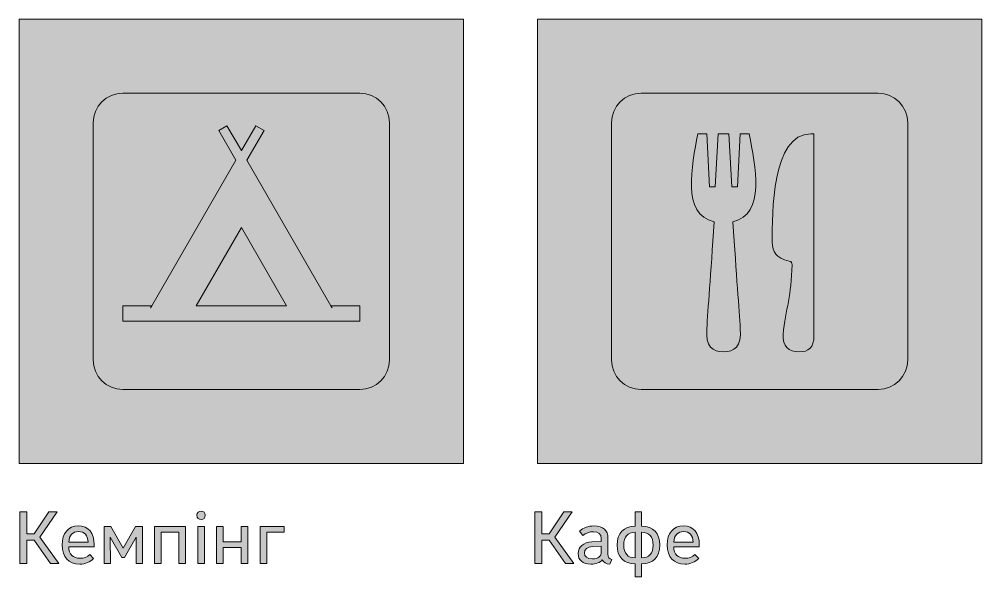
# Model space of a CAD drawing. Header units: millimetres. Extents: x -1334 to 1514, y -1037 to 10.
# Drawn here: x -946.3 to -816.3, y -850.3 to -775 of the extents above; entities that cross this region are included whole.
import ezdxf

# ---------------------------------------------------------------- set-up
doc = ezdxf.new("R2010")
doc.units = ezdxf.units.MM
doc.header["$MEASUREMENT"] = 0
doc.layers.add('bg', color=7, linetype='Continuous', lineweight=0)
doc.layers.add('icons', color=7, linetype='Continuous', lineweight=0)

# ---------------------------------------------------------------- blocks, each defined once
blk = doc.blocks.new('Block_25')
at = {"layer": 'icons', "true_color": 0x231f20, "transparency": 33554687}
h = blk.add_hatch(color=250, dxfattribs=at)
h.dxf.hatch_style = 2
edge = h.paths.add_edge_path()
edge.add_spline(control_points=[(-946.2, -841.54), (-946.2, -841.54), (-945.26, -841.54), (-945.26, -841.54), (-945.26, -841.54), (-945.26, -844.51), (-945.26, -844.51), (-945.26, -844.51), (-944.26, -844.52), (-944.26, -844.52), (-944.26, -844.52), (-942.26, -841.54), (-942.26, -841.54), (-942.26, -841.54), (-941.15, -841.54), (-941.15, -841.54), (-941.15, -841.54), (-943.48, -844.94), (-943.48, -844.94), (-943.48, -844.94), (-940.92, -848.52), (-940.92, -848.52), (-940.92, -848.52), (-942.05, -848.52), (-942.05, -848.52), (-942.05, -848.52), (-944.25, -845.37), (-944.25, -845.37), (-944.25, -845.37), (-945.26, -845.36), (-945.26, -845.36), (-945.26, -845.36), (-945.26, -848.52), (-945.26, -848.52), (-945.26, -848.52), (-946.2, -848.52), (-946.2, -848.52), (-946.2, -848.52), (-946.2, -841.54), (-946.2, -841.54)], knot_values=[0, 0, 0, 0, 1, 1, 1, 2, 2, 2, 3, 3, 3, 4, 4, 4, 5, 5, 5, 6, 6, 6, 7, 7, 7, 8, 8, 8, 9, 9, 9, 10, 10, 10, 11, 11, 11, 12, 12, 12, 13, 13, 13, 13], degree=3, periodic=0)
h = blk.add_hatch(color=250, dxfattribs=at)
h.dxf.hatch_style = 2
edge = h.paths.add_edge_path()
edge.add_spline(control_points=[(-921.27, -848.52), (-921.27, -848.52), (-922.17, -848.52), (-922.17, -848.52), (-922.17, -848.52), (-922.17, -843.53), (-922.17, -843.53), (-922.17, -843.53), (-921.27, -843.53), (-921.27, -843.53), (-921.27, -843.53), (-921.27, -848.52), (-921.27, -848.52)], knot_values=[0, 0, 0, 0, 1, 1, 1, 2, 2, 2, 3, 3, 3, 4, 4, 4, 4], degree=3, periodic=0)
edge = h.paths.add_edge_path()
edge.add_spline(control_points=[(-921.72, -841.44), (-921.39, -841.44), (-921.15, -841.68), (-921.15, -842.01), (-921.15, -842.34), (-921.39, -842.59), (-921.72, -842.59), (-922.05, -842.59), (-922.3, -842.34), (-922.3, -842.01), (-922.3, -841.68), (-922.05, -841.44), (-921.72, -841.44)], knot_values=[0, 0, 0, 0, 1, 1, 1, 2, 2, 2, 3, 3, 3, 4, 4, 4, 4], degree=3, periodic=0)
h = blk.add_hatch(color=250, dxfattribs=at)
h.dxf.hatch_style = 2
edge = h.paths.add_edge_path()
edge.add_spline(control_points=[(-939.6, -845.64), (-939.6, -845.64), (-936.98, -845.64), (-936.98, -845.64), (-937.02, -844.72), (-937.48, -844.2), (-938.26, -844.2), (-939.05, -844.2), (-939.54, -844.72), (-939.6, -845.64)], knot_values=[0, 0, 0, 0, 1, 1, 1, 2, 2, 2, 3, 3, 3, 3], degree=3, periodic=0)
edge = h.paths.add_edge_path()
edge.add_spline(control_points=[(-940.48, -846.01), (-940.48, -844.41), (-939.67, -843.45), (-938.29, -843.45), (-936.92, -843.45), (-936.15, -844.38), (-936.15, -846), (-936.15, -846), (-936.15, -846.28), (-936.15, -846.28), (-936.15, -846.28), (-939.6, -846.28), (-939.6, -846.28), (-939.58, -847.27), (-939.01, -847.82), (-938.07, -847.82), (-937.56, -847.82), (-937.1, -847.65), (-936.76, -847.3), (-936.76, -847.3), (-936.23, -847.86), (-936.23, -847.86), (-936.72, -848.33), (-937.3, -848.6), (-938.1, -848.6), (-939.61, -848.6), (-940.48, -847.67), (-940.48, -846.01)], knot_values=[0, 0, 0, 0, 1, 1, 1, 2, 2, 2, 3, 3, 3, 4, 4, 4, 5, 5, 5, 6, 6, 6, 7, 7, 7, 8, 8, 8, 9, 9, 9, 9], degree=3, periodic=0)
h = blk.add_hatch(color=250, dxfattribs=at)
h.dxf.hatch_style = 2
edge = h.paths.add_edge_path()
edge.add_spline(control_points=[(-932.42, -847.72), (-932.42, -847.72), (-933.98, -844.96), (-933.98, -844.96), (-933.98, -844.96), (-933.97, -848.52), (-933.97, -848.52), (-933.97, -848.52), (-934.82, -848.52), (-934.82, -848.52), (-934.82, -848.52), (-934.82, -843.53), (-934.82, -843.53), (-934.82, -843.53), (-933.89, -843.53), (-933.89, -843.53), (-933.89, -843.53), (-932.23, -846.44), (-932.23, -846.44), (-932.23, -846.44), (-930.58, -843.53), (-930.58, -843.53), (-930.58, -843.53), (-929.64, -843.53), (-929.64, -843.53), (-929.64, -843.53), (-929.64, -848.52), (-929.64, -848.52), (-929.64, -848.52), (-930.49, -848.52), (-930.49, -848.52), (-930.49, -848.52), (-930.49, -844.96), (-930.49, -844.96), (-930.49, -844.96), (-932.04, -847.72), (-932.04, -847.72), (-932.04, -847.72), (-932.42, -847.72), (-932.42, -847.72)], knot_values=[0, 0, 0, 0, 1, 1, 1, 2, 2, 2, 3, 3, 3, 4, 4, 4, 5, 5, 5, 6, 6, 6, 7, 7, 7, 8, 8, 8, 9, 9, 9, 10, 10, 10, 11, 11, 11, 12, 12, 12, 13, 13, 13, 13], degree=3, periodic=0)
h = blk.add_hatch(color=250, dxfattribs=at)
h.dxf.hatch_style = 2
edge = h.paths.add_edge_path()
edge.add_spline(control_points=[(-928, -848.52), (-928, -848.52), (-928, -843.53), (-928, -843.53), (-928, -843.53), (-923.81, -843.53), (-923.81, -843.53), (-923.81, -843.53), (-923.81, -848.52), (-923.81, -848.52), (-923.81, -848.52), (-924.71, -848.52), (-924.71, -848.52), (-924.71, -848.52), (-924.71, -844.3), (-924.71, -844.3), (-924.71, -844.3), (-927.1, -844.3), (-927.1, -844.3), (-927.1, -844.3), (-927.1, -848.52), (-927.1, -848.52), (-927.1, -848.52), (-928, -848.52), (-928, -848.52)], knot_values=[0, 0, 0, 0, 1, 1, 1, 2, 2, 2, 3, 3, 3, 4, 4, 4, 5, 5, 5, 6, 6, 6, 7, 7, 7, 8, 8, 8, 8], degree=3, periodic=0)
h = blk.add_hatch(color=250, dxfattribs=at)
h.dxf.hatch_style = 2
edge = h.paths.add_edge_path()
edge.add_spline(control_points=[(-918.73, -848.52), (-918.73, -848.52), (-919.63, -848.52), (-919.63, -848.52), (-919.63, -848.52), (-919.63, -843.53), (-919.63, -843.53), (-919.63, -843.53), (-918.73, -843.53), (-918.73, -843.53), (-918.73, -843.53), (-918.73, -845.61), (-918.73, -845.61), (-918.73, -845.61), (-916.29, -845.61), (-916.29, -845.61), (-916.29, -845.61), (-916.29, -843.53), (-916.29, -843.53), (-916.29, -843.53), (-915.39, -843.53), (-915.39, -843.53), (-915.39, -843.53), (-915.39, -848.52), (-915.39, -848.52), (-915.39, -848.52), (-916.29, -848.52), (-916.29, -848.52), (-916.29, -848.52), (-916.29, -846.37), (-916.29, -846.37), (-916.29, -846.37), (-918.73, -846.37), (-918.73, -846.37), (-918.73, -846.37), (-918.73, -848.52), (-918.73, -848.52)], knot_values=[0, 0, 0, 0, 1, 1, 1, 2, 2, 2, 3, 3, 3, 4, 4, 4, 5, 5, 5, 6, 6, 6, 7, 7, 7, 8, 8, 8, 9, 9, 9, 10, 10, 10, 11, 11, 11, 12, 12, 12, 12], degree=3, periodic=0)
h = blk.add_hatch(color=250, dxfattribs=at)
h.dxf.hatch_style = 2
edge = h.paths.add_edge_path()
edge.add_spline(control_points=[(-913.75, -843.53), (-913.75, -843.53), (-910.5, -843.53), (-910.5, -843.53), (-910.5, -843.53), (-910.5, -844.3), (-910.5, -844.3), (-910.5, -844.3), (-912.85, -844.3), (-912.85, -844.3), (-912.85, -844.3), (-912.85, -848.52), (-912.85, -848.52), (-912.85, -848.52), (-913.75, -848.52), (-913.75, -848.52), (-913.75, -848.52), (-913.75, -843.53), (-913.75, -843.53)], knot_values=[0, 0, 0, 0, 1, 1, 1, 2, 2, 2, 3, 3, 3, 4, 4, 4, 5, 5, 5, 6, 6, 6, 6], degree=3, periodic=0)
at = {"layer": 'icons'}
for points, knots in [([(-946.2, -841.54), (-946.2, -841.54), (-945.26, -841.54), (-945.26, -841.54), (-945.26, -841.54), (-945.26, -844.51), (-945.26, -844.51), (-945.26, -844.51), (-944.26, -844.52), (-944.26, -844.52), (-944.26, -844.52), (-942.26, -841.54), (-942.26, -841.54), (-942.26, -841.54), (-941.15, -841.54), (-941.15, -841.54), (-941.15, -841.54), (-943.48, -844.94), (-943.48, -844.94), (-943.48, -844.94), (-940.92, -848.52), (-940.92, -848.52), (-940.92, -848.52), (-942.05, -848.52), (-942.05, -848.52), (-942.05, -848.52), (-944.25, -845.37), (-944.25, -845.37), (-944.25, -845.37), (-945.26, -845.36), (-945.26, -845.36), (-945.26, -845.36), (-945.26, -848.52), (-945.26, -848.52), (-945.26, -848.52), (-946.2, -848.52), (-946.2, -848.52), (-946.2, -848.52), (-946.2, -841.54), (-946.2, -841.54)], [0, 0, 0, 0, 1, 1, 1, 2, 2, 2, 3, 3, 3, 4, 4, 4, 5, 5, 5, 6, 6, 6, 7, 7, 7, 8, 8, 8, 9, 9, 9, 10, 10, 10, 11, 11, 11, 12, 12, 12, 13, 13, 13, 13]), ([(-921.72, -841.44), (-921.39, -841.44), (-921.15, -841.68), (-921.15, -842.01), (-921.15, -842.34), (-921.39, -842.59), (-921.72, -842.59), (-922.05, -842.59), (-922.3, -842.34), (-922.3, -842.01), (-922.3, -841.68), (-922.05, -841.44), (-921.72, -841.44)], [0, 0, 0, 0, 1, 1, 1, 2, 2, 2, 3, 3, 3, 4, 4, 4, 4]), ([(-940.48, -846.01), (-940.48, -844.41), (-939.67, -843.45), (-938.29, -843.45), (-936.92, -843.45), (-936.15, -844.38), (-936.15, -846), (-936.15, -846), (-936.15, -846.28), (-936.15, -846.28), (-936.15, -846.28), (-939.6, -846.28), (-939.6, -846.28), (-939.58, -847.27), (-939.01, -847.82), (-938.07, -847.82), (-937.56, -847.82), (-937.1, -847.65), (-936.76, -847.3), (-936.76, -847.3), (-936.23, -847.86), (-936.23, -847.86), (-936.72, -848.33), (-937.3, -848.6), (-938.1, -848.6), (-939.61, -848.6), (-940.48, -847.67), (-940.48, -846.01)], [0, 0, 0, 0, 1, 1, 1, 2, 2, 2, 3, 3, 3, 4, 4, 4, 5, 5, 5, 6, 6, 6, 7, 7, 7, 8, 8, 8, 9, 9, 9, 9]), ([(-932.42, -847.72), (-932.42, -847.72), (-933.98, -844.96), (-933.98, -844.96), (-933.98, -844.96), (-933.97, -848.52), (-933.97, -848.52), (-933.97, -848.52), (-934.82, -848.52), (-934.82, -848.52), (-934.82, -848.52), (-934.82, -843.53), (-934.82, -843.53), (-934.82, -843.53), (-933.89, -843.53), (-933.89, -843.53), (-933.89, -843.53), (-932.23, -846.44), (-932.23, -846.44), (-932.23, -846.44), (-930.58, -843.53), (-930.58, -843.53), (-930.58, -843.53), (-929.64, -843.53), (-929.64, -843.53), (-929.64, -843.53), (-929.64, -848.52), (-929.64, -848.52), (-929.64, -848.52), (-930.49, -848.52), (-930.49, -848.52), (-930.49, -848.52), (-930.49, -844.96), (-930.49, -844.96), (-930.49, -844.96), (-932.04, -847.72), (-932.04, -847.72), (-932.04, -847.72), (-932.42, -847.72), (-932.42, -847.72)], [0, 0, 0, 0, 1, 1, 1, 2, 2, 2, 3, 3, 3, 4, 4, 4, 5, 5, 5, 6, 6, 6, 7, 7, 7, 8, 8, 8, 9, 9, 9, 10, 10, 10, 11, 11, 11, 12, 12, 12, 13, 13, 13, 13]), ([(-928, -848.52), (-928, -848.52), (-928, -843.53), (-928, -843.53), (-928, -843.53), (-923.81, -843.53), (-923.81, -843.53), (-923.81, -843.53), (-923.81, -848.52), (-923.81, -848.52), (-923.81, -848.52), (-924.71, -848.52), (-924.71, -848.52), (-924.71, -848.52), (-924.71, -844.3), (-924.71, -844.3), (-924.71, -844.3), (-927.1, -844.3), (-927.1, -844.3), (-927.1, -844.3), (-927.1, -848.52), (-927.1, -848.52), (-927.1, -848.52), (-928, -848.52), (-928, -848.52)], [0, 0, 0, 0, 1, 1, 1, 2, 2, 2, 3, 3, 3, 4, 4, 4, 5, 5, 5, 6, 6, 6, 7, 7, 7, 8, 8, 8, 8]), ([(-921.27, -848.52), (-921.27, -848.52), (-922.17, -848.52), (-922.17, -848.52), (-922.17, -848.52), (-922.17, -843.53), (-922.17, -843.53), (-922.17, -843.53), (-921.27, -843.53), (-921.27, -843.53), (-921.27, -843.53), (-921.27, -848.52), (-921.27, -848.52)], [0, 0, 0, 0, 1, 1, 1, 2, 2, 2, 3, 3, 3, 4, 4, 4, 4]), ([(-918.73, -848.52), (-918.73, -848.52), (-919.63, -848.52), (-919.63, -848.52), (-919.63, -848.52), (-919.63, -843.53), (-919.63, -843.53), (-919.63, -843.53), (-918.73, -843.53), (-918.73, -843.53), (-918.73, -843.53), (-918.73, -845.61), (-918.73, -845.61), (-918.73, -845.61), (-916.29, -845.61), (-916.29, -845.61), (-916.29, -845.61), (-916.29, -843.53), (-916.29, -843.53), (-916.29, -843.53), (-915.39, -843.53), (-915.39, -843.53), (-915.39, -843.53), (-915.39, -848.52), (-915.39, -848.52), (-915.39, -848.52), (-916.29, -848.52), (-916.29, -848.52), (-916.29, -848.52), (-916.29, -846.37), (-916.29, -846.37), (-916.29, -846.37), (-918.73, -846.37), (-918.73, -846.37), (-918.73, -846.37), (-918.73, -848.52), (-918.73, -848.52)], [0, 0, 0, 0, 1, 1, 1, 2, 2, 2, 3, 3, 3, 4, 4, 4, 5, 5, 5, 6, 6, 6, 7, 7, 7, 8, 8, 8, 9, 9, 9, 10, 10, 10, 11, 11, 11, 12, 12, 12, 12]), ([(-913.75, -843.53), (-913.75, -843.53), (-910.5, -843.53), (-910.5, -843.53), (-910.5, -843.53), (-910.5, -844.3), (-910.5, -844.3), (-910.5, -844.3), (-912.85, -844.3), (-912.85, -844.3), (-912.85, -844.3), (-912.85, -848.52), (-912.85, -848.52), (-912.85, -848.52), (-913.75, -848.52), (-913.75, -848.52), (-913.75, -848.52), (-913.75, -843.53), (-913.75, -843.53)], [0, 0, 0, 0, 1, 1, 1, 2, 2, 2, 3, 3, 3, 4, 4, 4, 5, 5, 5, 6, 6, 6, 6]), ([(-939.6, -845.64), (-939.6, -845.64), (-936.98, -845.64), (-936.98, -845.64), (-937.02, -844.72), (-937.48, -844.2), (-938.26, -844.2), (-939.05, -844.2), (-939.54, -844.72), (-939.6, -845.64)], [0, 0, 0, 0, 1, 1, 1, 2, 2, 2, 3, 3, 3, 3])]:
    blk.add_open_spline(points, degree=3, knots=knots, dxfattribs=at)
blk = doc.blocks.new('Block_26')
at = {"layer": 'icons', "true_color": 0x231f20, "transparency": 33554687}
h = blk.add_hatch(color=250, dxfattribs=at)
h.dxf.hatch_style = 2
edge = h.paths.add_edge_path()
edge.add_spline(control_points=[(-876.65, -841.54), (-876.65, -841.54), (-875.7, -841.54), (-875.7, -841.54), (-875.7, -841.54), (-875.7, -844.51), (-875.7, -844.51), (-875.7, -844.51), (-874.71, -844.52), (-874.71, -844.52), (-874.71, -844.52), (-872.71, -841.54), (-872.71, -841.54), (-872.71, -841.54), (-871.6, -841.54), (-871.6, -841.54), (-871.6, -841.54), (-873.93, -844.94), (-873.93, -844.94), (-873.93, -844.94), (-871.37, -848.52), (-871.37, -848.52), (-871.37, -848.52), (-872.5, -848.52), (-872.5, -848.52), (-872.5, -848.52), (-874.7, -845.37), (-874.7, -845.37), (-874.7, -845.37), (-875.7, -845.36), (-875.7, -845.36), (-875.7, -845.36), (-875.7, -848.52), (-875.7, -848.52), (-875.7, -848.52), (-876.65, -848.52), (-876.65, -848.52), (-876.65, -848.52), (-876.65, -841.54), (-876.65, -841.54)], knot_values=[0, 0, 0, 0, 1, 1, 1, 2, 2, 2, 3, 3, 3, 4, 4, 4, 5, 5, 5, 6, 6, 6, 7, 7, 7, 8, 8, 8, 9, 9, 9, 10, 10, 10, 11, 11, 11, 12, 12, 12, 13, 13, 13, 13], degree=3, periodic=0)
h = blk.add_hatch(color=250, dxfattribs=at)
h.dxf.hatch_style = 2
edge = h.paths.add_edge_path()
edge.add_spline(control_points=[(-862.22, -844.29), (-862.22, -844.29), (-862.22, -847.75), (-862.22, -847.75), (-861.19, -847.75), (-860.66, -847.17), (-860.66, -846.03), (-860.66, -844.88), (-861.19, -844.29), (-862.22, -844.29)], knot_values=[0, 0, 0, 0, 1, 1, 1, 2, 2, 2, 3, 3, 3, 3], degree=3, periodic=0)
edge = h.paths.add_edge_path()
edge.add_spline(control_points=[(-863.07, -847.75), (-863.07, -847.75), (-863.07, -844.29), (-863.07, -844.29), (-864.1, -844.29), (-864.63, -844.88), (-864.63, -846.03), (-864.63, -847.17), (-864.1, -847.75), (-863.07, -847.75)], knot_values=[0, 0, 0, 0, 1, 1, 1, 2, 2, 2, 3, 3, 3, 3], degree=3, periodic=0)
edge = h.paths.add_edge_path()
edge.add_spline(control_points=[(-863.07, -841.54), (-863.07, -841.54), (-862.22, -841.54), (-862.22, -841.54), (-862.22, -841.54), (-862.22, -843.49), (-862.22, -843.49), (-860.64, -843.49), (-859.76, -844.39), (-859.76, -846.03), (-859.76, -847.65), (-860.64, -848.56), (-862.22, -848.56), (-862.22, -848.56), (-862.22, -850.31), (-862.22, -850.31), (-862.22, -850.31), (-863.07, -850.31), (-863.07, -850.31), (-863.07, -850.31), (-863.07, -848.56), (-863.07, -848.56), (-864.65, -848.56), (-865.53, -847.65), (-865.53, -846.03), (-865.53, -844.39), (-864.65, -843.49), (-863.07, -843.49), (-863.07, -843.49), (-863.07, -841.54), (-863.07, -841.54)], knot_values=[0, 0, 0, 0, 1, 1, 1, 2, 2, 2, 3, 3, 3, 4, 4, 4, 5, 5, 5, 6, 6, 6, 7, 7, 7, 8, 8, 8, 9, 9, 9, 10, 10, 10, 10], degree=3, periodic=0)
h = blk.add_hatch(color=250, dxfattribs=at)
h.dxf.hatch_style = 2
edge = h.paths.add_edge_path()
edge.add_spline(control_points=[(-868.86, -846.24), (-869.55, -846.27), (-869.94, -846.59), (-869.94, -847.1), (-869.94, -847.61), (-869.57, -847.89), (-868.86, -847.89), (-868.1, -847.89), (-867.66, -847.56), (-867.66, -846.95), (-867.66, -846.95), (-867.66, -846.18), (-867.66, -846.18), (-867.66, -846.18), (-868.86, -846.24), (-868.86, -846.24)], knot_values=[0, 0, 0, 0, 1, 1, 1, 2, 2, 2, 3, 3, 3, 4, 4, 4, 5, 5, 5, 5], degree=3, periodic=0)
edge = h.paths.add_edge_path()
edge.add_spline(control_points=[(-870.61, -844.14), (-870.07, -843.69), (-869.43, -843.45), (-868.65, -843.45), (-867.42, -843.45), (-866.77, -844.03), (-866.77, -845.1), (-866.77, -845.1), (-866.77, -847.26), (-866.77, -847.26), (-866.77, -847.67), (-866.58, -847.93), (-866.25, -847.99), (-866.25, -847.99), (-866.52, -848.59), (-866.52, -848.59), (-867.01, -848.59), (-867.35, -848.39), (-867.53, -848.03), (-867.8, -848.38), (-868.38, -848.6), (-869.07, -848.6), (-870.17, -848.6), (-870.79, -848.07), (-870.79, -847.19), (-870.79, -846.25), (-870.1, -845.67), (-868.94, -845.61), (-868.94, -845.61), (-867.66, -845.54), (-867.66, -845.54), (-867.66, -845.54), (-867.66, -845.13), (-867.66, -845.13), (-867.66, -844.56), (-868.04, -844.23), (-868.73, -844.23), (-869.26, -844.23), (-869.76, -844.41), (-870.14, -844.75), (-870.14, -844.75), (-870.61, -844.14), (-870.61, -844.14)], knot_values=[0, 0, 0, 0, 1, 1, 1, 2, 2, 2, 3, 3, 3, 4, 4, 4, 5, 5, 5, 6, 6, 6, 7, 7, 7, 8, 8, 8, 9, 9, 9, 10, 10, 10, 11, 11, 11, 12, 12, 12, 13, 13, 13, 14, 14, 14, 14], degree=3, periodic=0)
h = blk.add_hatch(color=250, dxfattribs=at)
h.dxf.hatch_style = 2
edge = h.paths.add_edge_path()
edge.add_spline(control_points=[(-857.88, -845.64), (-857.88, -845.64), (-855.26, -845.64), (-855.26, -845.64), (-855.3, -844.72), (-855.76, -844.2), (-856.54, -844.2), (-857.33, -844.2), (-857.82, -844.72), (-857.88, -845.64)], knot_values=[0, 0, 0, 0, 1, 1, 1, 2, 2, 2, 3, 3, 3, 3], degree=3, periodic=0)
edge = h.paths.add_edge_path()
edge.add_spline(control_points=[(-858.76, -846.01), (-858.76, -844.41), (-857.95, -843.45), (-856.57, -843.45), (-855.2, -843.45), (-854.43, -844.38), (-854.43, -846), (-854.43, -846), (-854.43, -846.28), (-854.43, -846.28), (-854.43, -846.28), (-857.88, -846.28), (-857.88, -846.28), (-857.86, -847.27), (-857.29, -847.82), (-856.35, -847.82), (-855.84, -847.82), (-855.39, -847.65), (-855.04, -847.3), (-855.04, -847.3), (-854.51, -847.86), (-854.51, -847.86), (-855, -848.33), (-855.59, -848.6), (-856.38, -848.6), (-857.89, -848.6), (-858.76, -847.67), (-858.76, -846.01)], knot_values=[0, 0, 0, 0, 1, 1, 1, 2, 2, 2, 3, 3, 3, 4, 4, 4, 5, 5, 5, 6, 6, 6, 7, 7, 7, 8, 8, 8, 9, 9, 9, 9], degree=3, periodic=0)
at = {"layer": 'icons'}
for points, knots in [([(-876.65, -841.54), (-876.65, -841.54), (-875.7, -841.54), (-875.7, -841.54), (-875.7, -841.54), (-875.7, -844.51), (-875.7, -844.51), (-875.7, -844.51), (-874.71, -844.52), (-874.71, -844.52), (-874.71, -844.52), (-872.71, -841.54), (-872.71, -841.54), (-872.71, -841.54), (-871.6, -841.54), (-871.6, -841.54), (-871.6, -841.54), (-873.93, -844.94), (-873.93, -844.94), (-873.93, -844.94), (-871.37, -848.52), (-871.37, -848.52), (-871.37, -848.52), (-872.5, -848.52), (-872.5, -848.52), (-872.5, -848.52), (-874.7, -845.37), (-874.7, -845.37), (-874.7, -845.37), (-875.7, -845.36), (-875.7, -845.36), (-875.7, -845.36), (-875.7, -848.52), (-875.7, -848.52), (-875.7, -848.52), (-876.65, -848.52), (-876.65, -848.52), (-876.65, -848.52), (-876.65, -841.54), (-876.65, -841.54)], [0, 0, 0, 0, 1, 1, 1, 2, 2, 2, 3, 3, 3, 4, 4, 4, 5, 5, 5, 6, 6, 6, 7, 7, 7, 8, 8, 8, 9, 9, 9, 10, 10, 10, 11, 11, 11, 12, 12, 12, 13, 13, 13, 13]), ([(-863.07, -841.54), (-863.07, -841.54), (-862.22, -841.54), (-862.22, -841.54), (-862.22, -841.54), (-862.22, -843.49), (-862.22, -843.49), (-860.64, -843.49), (-859.76, -844.39), (-859.76, -846.03), (-859.76, -847.65), (-860.64, -848.56), (-862.22, -848.56), (-862.22, -848.56), (-862.22, -850.31), (-862.22, -850.31), (-862.22, -850.31), (-863.07, -850.31), (-863.07, -850.31), (-863.07, -850.31), (-863.07, -848.56), (-863.07, -848.56), (-864.65, -848.56), (-865.53, -847.65), (-865.53, -846.03), (-865.53, -844.39), (-864.65, -843.49), (-863.07, -843.49), (-863.07, -843.49), (-863.07, -841.54), (-863.07, -841.54)], [0, 0, 0, 0, 1, 1, 1, 2, 2, 2, 3, 3, 3, 4, 4, 4, 5, 5, 5, 6, 6, 6, 7, 7, 7, 8, 8, 8, 9, 9, 9, 10, 10, 10, 10]), ([(-870.61, -844.14), (-870.07, -843.69), (-869.43, -843.45), (-868.65, -843.45), (-867.42, -843.45), (-866.77, -844.03), (-866.77, -845.1), (-866.77, -845.1), (-866.77, -847.26), (-866.77, -847.26), (-866.77, -847.67), (-866.58, -847.93), (-866.25, -847.99), (-866.25, -847.99), (-866.52, -848.59), (-866.52, -848.59), (-867.01, -848.59), (-867.35, -848.39), (-867.53, -848.03), (-867.8, -848.38), (-868.38, -848.6), (-869.07, -848.6), (-870.17, -848.6), (-870.79, -848.07), (-870.79, -847.19), (-870.79, -846.25), (-870.1, -845.67), (-868.94, -845.61), (-868.94, -845.61), (-867.66, -845.54), (-867.66, -845.54), (-867.66, -845.54), (-867.66, -845.13), (-867.66, -845.13), (-867.66, -844.56), (-868.04, -844.23), (-868.73, -844.23), (-869.26, -844.23), (-869.76, -844.41), (-870.14, -844.75), (-870.14, -844.75), (-870.61, -844.14), (-870.61, -844.14)], [0, 0, 0, 0, 1, 1, 1, 2, 2, 2, 3, 3, 3, 4, 4, 4, 5, 5, 5, 6, 6, 6, 7, 7, 7, 8, 8, 8, 9, 9, 9, 10, 10, 10, 11, 11, 11, 12, 12, 12, 13, 13, 13, 14, 14, 14, 14]), ([(-858.76, -846.01), (-858.76, -844.41), (-857.95, -843.45), (-856.57, -843.45), (-855.2, -843.45), (-854.43, -844.38), (-854.43, -846), (-854.43, -846), (-854.43, -846.28), (-854.43, -846.28), (-854.43, -846.28), (-857.88, -846.28), (-857.88, -846.28), (-857.86, -847.27), (-857.29, -847.82), (-856.35, -847.82), (-855.84, -847.82), (-855.39, -847.65), (-855.04, -847.3), (-855.04, -847.3), (-854.51, -847.86), (-854.51, -847.86), (-855, -848.33), (-855.59, -848.6), (-856.38, -848.6), (-857.89, -848.6), (-858.76, -847.67), (-858.76, -846.01)], [0, 0, 0, 0, 1, 1, 1, 2, 2, 2, 3, 3, 3, 4, 4, 4, 5, 5, 5, 6, 6, 6, 7, 7, 7, 8, 8, 8, 9, 9, 9, 9]), ([(-863.07, -847.75), (-863.07, -847.75), (-863.07, -844.29), (-863.07, -844.29), (-864.1, -844.29), (-864.63, -844.88), (-864.63, -846.03), (-864.63, -847.17), (-864.1, -847.75), (-863.07, -847.75)], [0, 0, 0, 0, 1, 1, 1, 2, 2, 2, 3, 3, 3, 3]), ([(-862.22, -844.29), (-862.22, -844.29), (-862.22, -847.75), (-862.22, -847.75), (-861.19, -847.75), (-860.66, -847.17), (-860.66, -846.03), (-860.66, -844.88), (-861.19, -844.29), (-862.22, -844.29)], [0, 0, 0, 0, 1, 1, 1, 2, 2, 2, 3, 3, 3, 3]), ([(-857.88, -845.64), (-857.88, -845.64), (-855.26, -845.64), (-855.26, -845.64), (-855.3, -844.72), (-855.76, -844.2), (-856.54, -844.2), (-857.33, -844.2), (-857.82, -844.72), (-857.88, -845.64)], [0, 0, 0, 0, 1, 1, 1, 2, 2, 2, 3, 3, 3, 3]), ([(-868.86, -846.24), (-869.55, -846.27), (-869.94, -846.59), (-869.94, -847.1), (-869.94, -847.61), (-869.57, -847.89), (-868.86, -847.89), (-868.1, -847.89), (-867.66, -847.56), (-867.66, -846.95), (-867.66, -846.95), (-867.66, -846.18), (-867.66, -846.18), (-867.66, -846.18), (-868.86, -846.24), (-868.86, -846.24)], [0, 0, 0, 0, 1, 1, 1, 2, 2, 2, 3, 3, 3, 4, 4, 4, 5, 5, 5, 5])]:
    blk.add_open_spline(points, degree=3, knots=knots, dxfattribs=at)
blk = doc.blocks.new('Block_212')
at = {"layer": 'icons', "true_color": 0x231f20, "transparency": 33554687}
h = blk.add_hatch(color=250, dxfattribs=at)
h.dxf.hatch_style = 2
edge = h.paths.add_edge_path()
edge.add_spline(control_points=[(-848.89, -790.47), (-848.89, -790.47), (-849.27, -797.66), (-849.27, -797.66), (-849.27, -797.66), (-850.05, -797.66), (-850.05, -797.66), (-850.05, -797.66), (-850.42, -790.47), (-850.42, -790.47), (-850.42, -790.47), (-851.15, -790.47), (-851.15, -790.47), (-851.15, -790.47), (-851.9, -790.47), (-851.9, -790.47), (-851.9, -790.47), (-852.28, -797.66), (-852.28, -797.66), (-852.28, -797.66), (-853.05, -797.66), (-853.05, -797.66), (-853.05, -797.66), (-853.43, -790.47), (-853.43, -790.47), (-853.43, -790.47), (-854.63, -790.47), (-854.63, -790.47), (-855.42, -794.84), (-856.89, -801.38), (-852.4, -802.35), (-852.92, -809.63), (-853.24, -814.22), (-853.42, -816.77), (-853.59, -819.25), (-852.63, -819.93), (-851.15, -819.93), (-849.68, -819.93), (-848.72, -819.25), (-848.89, -816.77), (-849.07, -814.22), (-849.39, -809.63), (-849.91, -802.35), (-845.41, -801.37), (-846.89, -794.84), (-847.68, -790.47), (-847.68, -790.47), (-848.89, -790.47), (-848.89, -790.47)], knot_values=[0, 0, 0, 0, 1, 1, 1, 2, 2, 2, 3, 3, 3, 4, 4, 4, 5, 5, 5, 6, 6, 6, 7, 7, 7, 8, 8, 8, 9, 9, 9, 10, 10, 10, 11, 11, 11, 12, 12, 12, 13, 13, 13, 14, 14, 14, 15, 15, 15, 16, 16, 16, 16], degree=3, periodic=0)
h = blk.add_hatch(color=250, dxfattribs=at)
h.dxf.hatch_style = 2
edge = h.paths.add_edge_path()
edge.add_spline(control_points=[(-839.35, -790.47), (-844.67, -790.47), (-844.57, -801.31), (-844.57, -805.1), (-844.57, -806.47), (-844.09, -807.21), (-842.28, -807.66), (-841.93, -807.74), (-841.9, -807.96), (-841.9, -808.16), (-841.98, -812.33), (-842.74, -814.1), (-843.11, -817.6), (-843.27, -819.12), (-842.28, -819.93), (-840.99, -819.93), (-839.64, -819.93), (-838.94, -819.35), (-838.94, -817.75), (-838.94, -813.06), (-838.94, -790.47), (-838.94, -790.47), (-838.94, -790.47), (-839.35, -790.47), (-839.35, -790.47)], knot_values=[0, 0, 0, 0, 1, 1, 1, 2, 2, 2, 3, 3, 3, 4, 4, 4, 5, 5, 5, 6, 6, 6, 7, 7, 7, 8, 8, 8, 8], degree=3, periodic=0)
at = {"layer": 'icons'}
for points, knots in [([(-848.89, -790.47), (-848.89, -790.47), (-849.27, -797.66), (-849.27, -797.66), (-849.27, -797.66), (-850.05, -797.66), (-850.05, -797.66), (-850.05, -797.66), (-850.42, -790.47), (-850.42, -790.47), (-850.42, -790.47), (-851.15, -790.47), (-851.15, -790.47), (-851.15, -790.47), (-851.9, -790.47), (-851.9, -790.47), (-851.9, -790.47), (-852.28, -797.66), (-852.28, -797.66), (-852.28, -797.66), (-853.05, -797.66), (-853.05, -797.66), (-853.05, -797.66), (-853.43, -790.47), (-853.43, -790.47), (-853.43, -790.47), (-854.63, -790.47), (-854.63, -790.47), (-855.42, -794.84), (-856.89, -801.38), (-852.4, -802.35), (-852.92, -809.63), (-853.24, -814.22), (-853.42, -816.77), (-853.59, -819.25), (-852.63, -819.93), (-851.15, -819.93), (-849.68, -819.93), (-848.72, -819.25), (-848.89, -816.77), (-849.07, -814.22), (-849.39, -809.63), (-849.91, -802.35), (-845.41, -801.37), (-846.89, -794.84), (-847.68, -790.47), (-847.68, -790.47), (-848.89, -790.47), (-848.89, -790.47)], [0, 0, 0, 0, 1, 1, 1, 2, 2, 2, 3, 3, 3, 4, 4, 4, 5, 5, 5, 6, 6, 6, 7, 7, 7, 8, 8, 8, 9, 9, 9, 10, 10, 10, 11, 11, 11, 12, 12, 12, 13, 13, 13, 14, 14, 14, 15, 15, 15, 16, 16, 16, 16]), ([(-839.35, -790.47), (-844.67, -790.47), (-844.57, -801.31), (-844.57, -805.1), (-844.57, -806.47), (-844.09, -807.21), (-842.28, -807.66), (-841.93, -807.74), (-841.9, -807.96), (-841.9, -808.16), (-841.98, -812.33), (-842.74, -814.1), (-843.11, -817.6), (-843.27, -819.12), (-842.28, -819.93), (-840.99, -819.93), (-839.64, -819.93), (-838.94, -819.35), (-838.94, -817.75), (-838.94, -813.06), (-838.94, -790.47), (-838.94, -790.47), (-838.94, -790.47), (-839.35, -790.47), (-839.35, -790.47)], [0, 0, 0, 0, 1, 1, 1, 2, 2, 2, 3, 3, 3, 4, 4, 4, 5, 5, 5, 6, 6, 6, 7, 7, 7, 8, 8, 8, 8])]:
    blk.add_open_spline(points, degree=3, knots=knots, dxfattribs=at)
blk = doc.blocks.new('Block_211')
at = {"layer": 'icons'}
blk.add_open_spline([(-830.28, -825), (-830.28, -825), (-862.28, -825), (-862.28, -825), (-864.49, -825), (-866.28, -823.21), (-866.28, -821), (-866.28, -821), (-866.28, -789), (-866.28, -789), (-866.28, -786.79), (-864.49, -785), (-862.28, -785), (-862.28, -785), (-830.28, -785), (-830.28, -785), (-828.07, -785), (-826.28, -786.79), (-826.28, -789), (-826.28, -789), (-826.28, -821), (-826.28, -821), (-826.28, -823.21), (-828.07, -825), (-830.28, -825)], degree=3, knots=[0, 0, 0, 0, 1, 1, 1, 2, 2, 2, 3, 3, 3, 4, 4, 4, 5, 5, 5, 6, 6, 6, 7, 7, 7, 8, 8, 8, 8], dxfattribs=at)
blk.add_blockref('Block_212', (0, 0), dxfattribs=at)
blk = doc.blocks.new('Block_217')
at = {"layer": 'icons', "true_color": 0x231f20, "transparency": 33554687}
h = blk.add_hatch(color=250, dxfattribs=at)
h.dxf.hatch_style = 2
h.paths.add_polyline_path([(-928.38, -813.71), (-928.52, -813.97), (-928.53, -813.97)])
h = blk.add_hatch(color=250, dxfattribs=at)
h.dxf.hatch_style = 2
h.paths.add_polyline_path([(-904.03, -813.97), (-904.03, -813.97), (-904.18, -813.71), (-904.18, -813.71)])
at = {"layer": 'icons'}
for points in [[(-928.38, -813.71), (-928.52, -813.97), (-928.53, -813.97)], [(-904.03, -813.97), (-904.03, -813.97), (-904.18, -813.71), (-904.18, -813.71)]]:
    blk.add_lwpolyline(points, close=True, dxfattribs=at)
blk = doc.blocks.new('Block_216')
at = {"layer": 'icons', "true_color": 0x231f20, "transparency": 33554687}
h = blk.add_hatch(color=250, dxfattribs=at)
h.dxf.hatch_style = 2
edge = h.paths.add_edge_path()
edge.add_spline(control_points=[(-922.38, -813.71), (-922.38, -813.71), (-916.28, -803.14), (-916.28, -803.14), (-916.28, -803.14), (-910.18, -813.71), (-910.18, -813.71), (-910.18, -813.71), (-922.38, -813.71), (-922.38, -813.71)], knot_values=[0, 0, 0, 0, 1, 1, 1, 2, 2, 2, 3, 3, 3, 3], degree=3, periodic=0)
edge = h.paths.add_edge_path()
edge.add_spline(control_points=[(-904.18, -813.71), (-904.18, -813.71), (-904.03, -813.97), (-904.03, -813.97), (-904.03, -813.97), (-904.03, -813.97), (-904.03, -813.97), (-904.03, -813.97), (-904.18, -813.71), (-904.18, -813.71), (-904.18, -813.71), (-915.54, -794.04), (-915.54, -794.04), (-915.54, -794.04), (-915.54, -794.04), (-915.54, -794.04), (-915.54, -794.04), (-913.22, -790.02), (-913.22, -790.02), (-913.22, -790.02), (-914.33, -789.38), (-914.33, -789.38), (-914.33, -789.38), (-916.28, -792.75), (-916.28, -792.75), (-916.28, -792.75), (-916.28, -792.75), (-916.28, -792.75), (-916.28, -792.75), (-916.28, -792.76), (-916.28, -792.76), (-916.28, -792.76), (-916.28, -792.75), (-916.28, -792.75), (-916.28, -792.75), (-918.23, -789.38), (-918.23, -789.38), (-918.23, -789.38), (-919.34, -790.02), (-919.34, -790.02), (-919.34, -790.02), (-917.02, -794.04), (-917.02, -794.04), (-917.02, -794.04), (-917.02, -794.04), (-917.02, -794.04), (-917.02, -794.04), (-928.37, -813.71), (-928.37, -813.71), (-928.37, -813.71), (-928.38, -813.71), (-928.38, -813.71), (-928.38, -813.71), (-928.52, -813.97), (-928.52, -813.97), (-928.52, -813.97), (-928.53, -813.97), (-928.53, -813.97), (-928.53, -813.97), (-928.38, -813.71), (-928.38, -813.71), (-928.38, -813.71), (-932.28, -813.71), (-932.28, -813.71), (-932.28, -813.71), (-932.28, -815.8), (-932.28, -815.8), (-932.28, -815.8), (-900.28, -815.8), (-900.28, -815.8), (-900.28, -815.8), (-900.28, -813.71), (-900.28, -813.71), (-900.28, -813.71), (-904.18, -813.71), (-904.18, -813.71)], knot_values=[0, 0, 0, 0, 1, 1, 1, 2, 2, 2, 3, 3, 3, 4, 4, 4, 5, 5, 5, 6, 6, 6, 7, 7, 7, 8, 8, 8, 9, 9, 9, 10, 10, 10, 11, 11, 11, 12, 12, 12, 13, 13, 13, 14, 14, 14, 15, 15, 15, 16, 16, 16, 17, 17, 17, 18, 18, 18, 19, 19, 19, 20, 20, 20, 21, 21, 21, 22, 22, 22, 23, 23, 23, 24, 24, 24, 25, 25, 25, 25], degree=3, periodic=0)
h = blk.add_hatch(color=250, dxfattribs=at)
h.dxf.hatch_style = 2
h.paths.add_polyline_path([(-916.28, -792.75), (-916.28, -792.75), (-916.28, -792.76)])
h = blk.add_hatch(color=250, dxfattribs=at)
h.dxf.hatch_style = 2
h.paths.add_polyline_path([(-917.02, -794.04), (-917.02, -794.04), (-928.37, -813.71), (-928.38, -813.71)])
h = blk.add_hatch(color=250, dxfattribs=at)
h.dxf.hatch_style = 2
h.paths.add_polyline_path([(-904.03, -813.97), (-904.03, -813.97), (-904.18, -813.71), (-915.54, -794.04), (-915.54, -794.04), (-904.18, -813.71)])
h = blk.add_hatch(color=250, dxfattribs=at)
h.dxf.hatch_style = 2
h.paths.add_polyline_path([(-928.38, -813.71), (-928.52, -813.97), (-928.53, -813.97)])
at = {"layer": 'icons'}
for points in [[(-916.28, -792.75), (-916.28, -792.75), (-916.28, -792.76)], [(-917.02, -794.04), (-917.02, -794.04), (-928.37, -813.71), (-928.38, -813.71)], [(-904.03, -813.97), (-904.03, -813.97), (-904.18, -813.71), (-915.54, -794.04), (-915.54, -794.04), (-904.18, -813.71)], [(-928.38, -813.71), (-928.52, -813.97), (-928.53, -813.97)]]:
    blk.add_lwpolyline(points, close=True, dxfattribs=at)
for points, knots in [([(-904.18, -813.71), (-904.18, -813.71), (-904.03, -813.97), (-904.03, -813.97), (-904.03, -813.97), (-904.03, -813.97), (-904.03, -813.97), (-904.03, -813.97), (-904.18, -813.71), (-904.18, -813.71), (-904.18, -813.71), (-915.54, -794.04), (-915.54, -794.04), (-915.54, -794.04), (-915.54, -794.04), (-915.54, -794.04), (-915.54, -794.04), (-913.22, -790.02), (-913.22, -790.02), (-913.22, -790.02), (-914.33, -789.38), (-914.33, -789.38), (-914.33, -789.38), (-916.28, -792.75), (-916.28, -792.75), (-916.28, -792.75), (-916.28, -792.75), (-916.28, -792.75), (-916.28, -792.75), (-916.28, -792.76), (-916.28, -792.76), (-916.28, -792.76), (-916.28, -792.75), (-916.28, -792.75), (-916.28, -792.75), (-918.23, -789.38), (-918.23, -789.38), (-918.23, -789.38), (-919.34, -790.02), (-919.34, -790.02), (-919.34, -790.02), (-917.02, -794.04), (-917.02, -794.04), (-917.02, -794.04), (-917.02, -794.04), (-917.02, -794.04), (-917.02, -794.04), (-928.37, -813.71), (-928.37, -813.71), (-928.37, -813.71), (-928.38, -813.71), (-928.38, -813.71), (-928.38, -813.71), (-928.52, -813.97), (-928.52, -813.97), (-928.52, -813.97), (-928.53, -813.97), (-928.53, -813.97), (-928.53, -813.97), (-928.38, -813.71), (-928.38, -813.71), (-928.38, -813.71), (-932.28, -813.71), (-932.28, -813.71), (-932.28, -813.71), (-932.28, -815.8), (-932.28, -815.8), (-932.28, -815.8), (-900.28, -815.8), (-900.28, -815.8), (-900.28, -815.8), (-900.28, -813.71), (-900.28, -813.71), (-900.28, -813.71), (-904.18, -813.71), (-904.18, -813.71)], [0, 0, 0, 0, 1, 1, 1, 2, 2, 2, 3, 3, 3, 4, 4, 4, 5, 5, 5, 6, 6, 6, 7, 7, 7, 8, 8, 8, 9, 9, 9, 10, 10, 10, 11, 11, 11, 12, 12, 12, 13, 13, 13, 14, 14, 14, 15, 15, 15, 16, 16, 16, 17, 17, 17, 18, 18, 18, 19, 19, 19, 20, 20, 20, 21, 21, 21, 22, 22, 22, 23, 23, 23, 24, 24, 24, 25, 25, 25, 25]), ([(-922.38, -813.71), (-922.38, -813.71), (-916.28, -803.14), (-916.28, -803.14), (-916.28, -803.14), (-910.18, -813.71), (-910.18, -813.71), (-910.18, -813.71), (-922.38, -813.71), (-922.38, -813.71)], [0, 0, 0, 0, 1, 1, 1, 2, 2, 2, 3, 3, 3, 3])]:
    blk.add_open_spline(points, degree=3, knots=knots, dxfattribs=at)
blk.add_blockref('Block_217', (0, 0), dxfattribs=at)
blk = doc.blocks.new('Block_215')
at = {"layer": 'icons'}
blk.add_open_spline([(-900.28, -825), (-900.28, -825), (-932.28, -825), (-932.28, -825), (-934.49, -825), (-936.28, -823.21), (-936.28, -821), (-936.28, -821), (-936.28, -789), (-936.28, -789), (-936.28, -786.79), (-934.49, -785), (-932.28, -785), (-932.28, -785), (-900.28, -785), (-900.28, -785), (-898.07, -785), (-896.28, -786.79), (-896.28, -789), (-896.28, -789), (-896.28, -821), (-896.28, -821), (-896.28, -823.21), (-898.07, -825), (-900.28, -825)], degree=3, knots=[0, 0, 0, 0, 1, 1, 1, 2, 2, 2, 3, 3, 3, 4, 4, 4, 5, 5, 5, 6, 6, 6, 7, 7, 7, 8, 8, 8, 8], dxfattribs=at)
blk.add_blockref('Block_216', (0, 0), dxfattribs=at)

msp = doc.modelspace()

# ---------------------------------------------------------------- hatches: boundary and pattern name
at = {"layer": 'bg', "true_color": 0x592d2c, "transparency": 33554687}
h = msp.add_hatch(color=29, dxfattribs=at)
h.dxf.hatch_style = 2
h.paths.add_polyline_path([(-886.28, -835), (-946.28, -835), (-946.28, -775), (-886.28, -775)])
h = msp.add_hatch(color=29, dxfattribs=at)
h.dxf.hatch_style = 2
h.paths.add_polyline_path([(-816.28, -835), (-876.28, -835), (-876.28, -775), (-816.28, -775)])

# ---------------------------------------------------------------- linework, layer by layer
at = {"layer": 'bg'}
for points in [[(-886.28, -835), (-946.28, -835), (-946.28, -775), (-886.28, -775)], [(-816.28, -835), (-876.28, -835), (-876.28, -775), (-816.28, -775)]]:
    msp.add_lwpolyline(points, close=True, dxfattribs=at)

# ---------------------------------------------------------------- block references
at = {"layer": 'icons'}
for name in ['Block_215', 'Block_211', 'Block_25', 'Block_26']:
    msp.add_blockref(name, (0, 0), dxfattribs=at)

doc.saveas('drawing.dxf')
